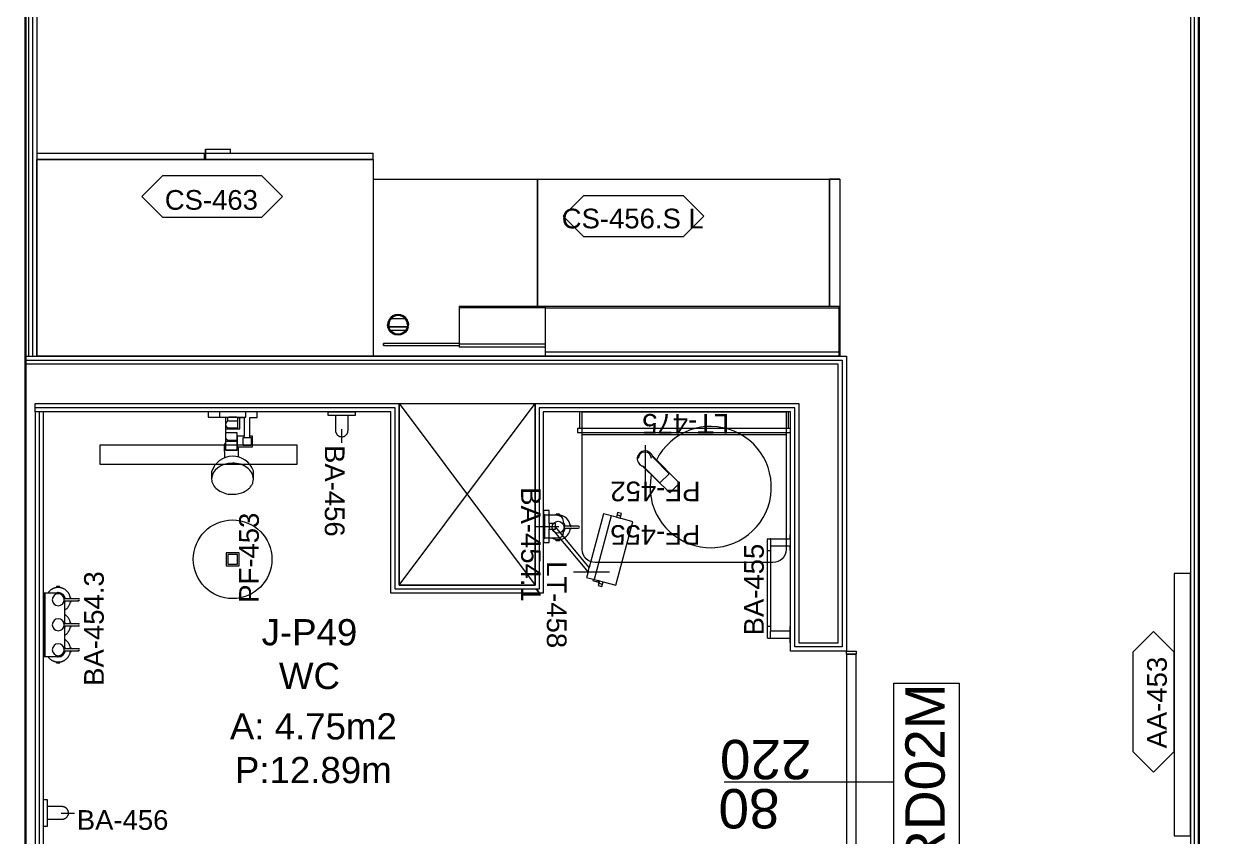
# Model space of a CAD drawing. Header units: centimetres. Extents: x 118932 to 154602, y -32682 to -23521.
# Drawn here: x 127164.8 to 127534.4, y -25942.6 to -25694.6 of the extents above; entities that cross this region are included whole.
import ezdxf

# ---------------------------------------------------------------- set-up
doc = ezdxf.new("R2010")
doc.units = ezdxf.units.CM
doc.header["$LTSCALE"] = 50
doc.header["$MEASUREMENT"] = 0
for name, color, linetype, lineweight, true_color in [('GEN_00_BL_Yazı', 7, 'Continuous', 0, 0x4f5250), ('GEN_00_BL_Ölçü Dış', 7, 'Continuous', 5, 0x766a5e), ('GEN_02_TF_Islak Hacim', 7, 'Continuous', 5, 0x007cb0), ('GEN_02_TF_Mobilya', 7, 'Continuous', 5, 0x745e3d), ('GEN_05_ML_Ahşap', 7, 'Continuous', 9, 0x745e3d), ('GEN_05_ML_Alçıpan-RefEdit0', 7, 'Continuous', 18, 0x008b29), ('GEN_05_ML_Alçıpan_giydirme', 7, 'Continuous', 18, 0x7ebab5), ('GEN_06_GR_Cam', 7, 'Continuous', 9, 0x6093ac), ('GEN_06_GR_İnce', 7, 'Continuous', 13, 0xb0b0a9), ('KALACAK DUVARLAR', 7, 'Continuous', 30, 0x005387)]:
    doc.layers.add(name, color=color, linetype=linetype, lineweight=lineweight, true_color=true_color)
doc.styles.add('ARIAL', font='arial.ttf')
doc.styles.add('arial_1_18', font='arial.ttf', dxfattribs={"height": 0.2})
doc.styles.add('Arial_6', font='arial.ttf', dxfattribs={"height": 59.5325})

# ---------------------------------------------------------------- blocks, each defined once
blk = doc.blocks.new('level -1 d blok duvarlar')
at = {"layer": 'GEN_05_ML_Alçıpan-RefEdit0', "elevation": 0}
blk.add_lwpolyline([(-1987.56, -638.83), (-2004.56, -638.83), (-2004.56, -565.83), (-2080.01, -565.83), (-2080.01, -621.22), (-2126.51, -621.22), (-2126.51, -565.83), (-2235.01, -565.83), (-2235.01, -563.33), (-2124.01, -563.33), (-2124.01, -618.72), (-2082.51, -618.72), (-2082.51, -563.33), (-2002.06, -563.33), (-2002.06, -636.33), (-1990.06, -636.33), (-1990.06, -551.33), (-2238.01, -551.33), (-2238.01, -548.83), (-1987.56, -548.83)], close=True, dxfattribs=at)
blk.add_lwpolyline([(-2238.01, -550.08), (-1988.81, -550.08), (-1988.81, -637.58), (-2003.31, -637.58), (-2003.31, -564.58), (-2081.26, -564.58), (-2081.26, -619.97), (-2125.26, -619.97), (-2125.26, -564.58), (-2235.01, -564.58)], dxfattribs=at)
at = {"layer": 'GEN_05_ML_Alçıpan_giydirme', "elevation": 0}
for points in [[(-2165.51, -14.91), (-2165.51, -14.91), (-2237.06, -14.91), (-2237.06, -548.83)], [(-2164.26, -14.91), (-2164.26, -16.16), (-2235.81, -16.16), (-2235.81, -548.83)], [(-2163.01, -14.91), (-2163.01, -17.41), (-2234.56, -17.41), (-2234.56, -548.83)], [(-1955.01, -14.91), (-1955.01, -17.41), (-1882.51, -17.41), (-1882.56, -820.22), (-1890.06, -820.22), (-1890.06, -847.33), (-1872.51, -847.33)], [(-1872.51, -846.08), (-1888.81, -846.08), (-1888.81, -821.47), (-1881.31, -821.47), (-1881.26, -16.16), (-1953.76, -16.16), (-1953.76, -14.91)], [(-1872.51, -844.83), (-1887.56, -844.83), (-1887.56, -822.72), (-1880.06, -822.72), (-1880.01, -14.91), (-1952.51, -14.91), (-1952.51, -14.91)], [(-2233.76, -703.22), (-2233.76, -565.83)]]:
    blk.add_lwpolyline(points, dxfattribs=at)
blk.add_lwpolyline([(-2232.51, -703.22), (-2232.51, -565.83), (-2235.01, -565.83), (-2235.01, -703.22)], close=True, dxfattribs=at)
blk = doc.blocks.new('KALACAK DUVARLAR LEVEL -1 D BLOK')
at = {"layer": 'KALACAK DUVARLAR', "elevation": 0}
for points in [[(-1609.94, 1352.39), (-1594.94, 1352.39), (-1594.94, 657.17), (-1609.94, 657.17)], [(-1221.94, 549.96), (-1218.49, 549.96), (-1218.49, 534.96), (-1242.44, 534.96), (-1242.44, 549.96), (-1236.94, 549.96), (-1236.94, 1352.39), (-1221.94, 1352.39)]]:
    blk.add_lwpolyline(points, close=True, dxfattribs=at)
blk = doc.blocks.new('Soap Dispenser - Trio - BA-454 SOAP DISPENSER -single-14380691-TYPE J')
at = {"layer": 'GEN_00_BL_Yazı'}
blk.add_line((1.1, -47.1), (1.1, 22.9), dxfattribs=at)
at = {"layer": 'GEN_02_TF_Islak Hacim', "flags": 128}
for points in [[(37.9, -5), (37.9, 0), (-33.1, 0), (-33.1, -5)], [(-38.5, -39.5), (-38.5, -49.5), (-40.9, -49.5), (-40.9, -39.5)], [(40.5, -49.5), (40.5, -39.5), (37.9, -39.5), (37.9, -49.5)], [(40.3, -39.5), (40.3, -49.5), (38.6, -49.5), (38.6, -39.5)], [(-4.4, -84.9), (-4.4, -83), (-3, -83), (-3, -84.9)], [(5.6, -84.9), (5.6, -83), (3, -83), (3, -84.9)]]:
    blk.add_lwpolyline(points, close=True, dxfattribs=at)
for points in [[(-9.8, -60.2), (-17.9, -60.2, -0.414214), (-33.1, -45), (-33.1, -5)], [(37.9, -5), (37.9, -40.2, -0.39688), (19.1, -60.2), (9.9, -60.2)], [(-3, -62.6), (-3, -102.6), (-3, -102.8), (-3, -103), (-3, -103.2), (-3, -103.4), (-3, -103.6), (-3, -103.8), (-3, -104), (-3, -104.2), (-3, -104.4), (-3, -104.5), (-3, -104.7), (-3, -104.9), (-3, -105.1), (-3, -105.2), (-3, -105.4), (-3, -105.6), (-3, -105.7), (-3, -105.9), (-3, -106), (-3, -106.2), (-3, -106.3), (-3, -106.4), (-3, -106.6), (-3, -106.7), (-3, -106.8), (-3, -106.9), (-3, -107), (-3, -107.1), (-3, -107.2), (-3, -107.6, 1), (3, -107.6), (3, -107.6), (3, -107.6), (3, -107.6), (3, -107.5), (3, -107.5), (3, -107.4), (3, -107.4), (3, -107.3), (3, -107.3), (3, -107.2), (3, -107.1), (3, -107), (3, -106.9), (3, -106.8), (3, -106.7), (3, -106.6), (3, -106.5), (3, -106.4), (3, -106.2), (3, -106.1), (3, -105.9), (3, -105.8), (3, -105.6), (3, -105.5), (3, -105.3), (3, -105.1), (3, -104.9), (3, -104.8), (3, -104.6), (3, -104.4), (3, -104.2), (3, -104), (3, -103.8), (3, -103.6), (3, -103.4), (3, -103.2), (3, -103), (3, -102.8), (3, -102.6), (3, -102.6), (3, -62.6)]]:
    blk.add_lwpolyline(points, format="xyb", dxfattribs=at)
for points in [[(-37.2, -49.5), (-40.9, -49.5), (-40.9, -39.5), (-37.1, -39.5)], [(-3, -82.3), (-3, -85), (-4.4, -85), (-4.4, -82.2)], [(3, -82.3), (3, -85), (5.6, -85), (5.6, -82)]]:
    blk.add_lwpolyline(points, dxfattribs=at)
at = {"layer": 'GEN_02_TF_Islak Hacim'}
blk.add_circle((0, -45), 18.2, dxfattribs=at)
for radius, start, end in [(37.5, 152.0898, 265.4435), (22, 224.0164, 262.212), (37.5, 274.5565, 1.1736), (22, 277.788, 316.0936)]:
    blk.add_arc((0, -45), radius, start, end, dxfattribs=at)
at = {"layer": 'GEN_00_BL_Yazı', "insert": (122.2, 7.7), "char_height": 60, "width": 331.384, "attachment_point": 1, "rotation": 180, "style": 'Arial_6'}
blk.add_mtext('BA-454.1', dxfattribs=at)
blk = doc.blocks.new('Electric_Mirror-radiance - LT-475 ELETRIC MIRROR SINGLE-16191852-TYPE J')
at = {"layer": 'GEN_02_TF_Mobilya', "lineweight": 13}
for p, q in [((325, 63.5), (-325, 63.5)), ((-325, 63.5), (-325, 50.8)), ((-325, 50.8), (325, 50.8)), ((-318.7, 50.8), (-318.7, 0)), ((-312.3, 69.8), (312.3, 69.8)), ((-312.3, 69.8), (-312.3, 63.5)), ((312.3, 63.5), (312.3, 69.8)), ((318.7, 50.8), (318.7, 0)), ((325, 50.8), (325, 63.5)), ((-318.7, 0), (318.7, 0))]:
    blk.add_line(p, q, dxfattribs=at)
at = {"layer": 'GEN_00_BL_Yazı', "insert": (127.8, 5.9, 0), "char_height": 60, "width": 265.421, "attachment_point": 9, "style": 'Arial_6'}
blk.add_mtext('LT-475', dxfattribs=at)
blk = doc.blocks.new('Raindance shower combo - PF-453 SHOWER SYSTEM-14821002-TYPE J')
at = {"layer": 'GEN_02_TF_Islak Hacim'}
for p, q in [((50.6, -3), (50.6, -19.3)), ((85, -3), (50.6, -3)), ((50.6, -19.3), (85, -19.3)), ((85, -3), (85, -19.6)), ((165, -3), (85, -3)), ((85, -19.6), (165, -19.6)), ((103.2, -19.6), (103.2, -39.9)), ((109.1, -19.6), (109.1, -32.1)), ((136.8, -19.6), (113.1, -19.6)), ((138.6, -20.1), (160.7, -20.1)), ((140.8, -55.5), (140.8, -20.1)), ((146.7, -55.5), (146.7, -20.1)), ((160.7, -20.1), (160.7, -77.5)), ((165, -19.6), (165, -3)), ((200.1, -3), (165, -3)), ((178, -20.1), (200.1, -20.1)), ((178, -77.4), (178, -20.1)), ((200.1, -20.1), (200.1, -3)), ((102.9, -41.5), (102.9, -80.9)), ((102.9, -55.5), (146.7, -55.5)), ((139, -66.9), (102.9, -66.9)), ((136.8, -55.5), (140.8, -55.5)), ((139, -119.9), (139, -66.9)), ((99.5, -106.3), (100.1, -143.6)), ((102.9, -80.9), (102.9, -119.9)), ((139, -93.7), (102.9, -93.7)), ((102.9, -119.9), (102.9, -97.5)), ((139.3, -77.5), (139.3, -109.5)), ((160.7, -77.5), (139.3, -77.5)), ((139.3, -109.5), (185.2, -109.5)), ((142.3, -109.5), (141.8, -141)), ((156.8, -106), (156.8, -81)), ((156.8, -81), (181.8, -81)), ((181.8, -106), (156.8, -106)), ((160.7, -81), (160.7, -77.4)), ((185.2, -77.4), (178, -77.4)), ((178, -81), (178, -77.4)), ((181.8, -81), (181.8, -106)), ((185.2, -109.5), (185.2, -77.4)), ((102.9, -119.9), (139, -119.9)), ((139, -119.9), (102.9, -119.9)), ((61, -184.6), (61, -208.3)), ((188.3, -208.3), (188.3, -182.8))]:
    blk.add_line(p, q, dxfattribs=at)
for points in [[(113.1, -30.8), (140.8, -30.8)], [(113.1, -52.1), (140.8, -52.1)], [(113.1, -89.8), (139, -89.8)]]:
    blk.add_lwpolyline(points, dxfattribs=at)
for points in [[(144.9, -433), (105.1, -433), (105.1, -473), (144.9, -473)], [(139.7, -438.3), (110.3, -438.4), (110.3, -467.8), (139.7, -467.8)]]:
    blk.add_lwpolyline(points, close=True, dxfattribs=at)
blk.add_circle((125, -453), 120, dxfattribs=at)
for centre, radius, start, end in [((114.5, -42.3), 11.6, 96.5318, 176.0334), ((114.4, -40.6), 11.5, 184.4156, 263.9068), ((112.1, -106), 12.6, 137, 181), ((114.5, -78), 12, 194.0613, 263.6059), ((114.5, -78), 12, 194.0613, 263.6059), ((125, -206.5), 67.6, 20.5435, 161.0787)]:
    blk.add_arc(centre, radius, start, end, dxfattribs=at)
for major_axis, start_param, end_param in [((63.7, 0), 1.576448, 3.141593), ((-63.7, 0), 3.141593, 4.718041)]:
    blk.add_ellipse((124.7, -208.3), major_axis=major_axis, ratio=0.765186, start_param=start_param, end_param=end_param, dxfattribs=at)
blk.add_open_spline([(61, -208.3), (61, -211.2), (61.7, -216.8), (66, -227.8), (76.3, -240.1), (95.1, -250.7), (112.3, -254.4), (122.2, -254.8), (124.3, -254.8), (134.9, -254.1), (148.1, -251.6), (155.1, -249.5), (165.5, -244.8), (176.6, -235.8), (183.3, -227.4), (187.4, -218), (188.3, -211.6), (188.3, -208.3)], degree=3, knots=[0, 0, 0, 0, 0.058333, 0.116667, 0.233333, 0.35, 0.466667, 0.498213, 0.618018, 0.668587, 0.668587, 0.668587, 0.782182, 0.848848, 0.915515, 0.982182, 1.048848, 1.048848, 1.048848, 1.048848], dxfattribs=at)
at = {"layer": 'GEN_00_BL_Yazı', "insert": (144.9, -585.7), "char_height": 60, "width": 132.711, "attachment_point": 1, "rotation": 90, "style": 'Arial_6'}
blk.add_mtext('PF-453', dxfattribs=at)
blk = doc.blocks.new('Soap Dispenser - Trio - BA-454 SOAP DISPENSER triple-14820993-TYPE GxL')
at = {"layer": 'GEN_02_TF_Islak Hacim'}
for p, q in [((-79, 85), (-80.8, 85)), ((-80.8, 85), (-80.8, 82.9)), ((-80.8, 82.9), (-79, 82.9)), ((-80.8, 82.9), (-80.8, 81.6)), ((-79.4, 102.6), (-79.4, 62.6)), ((-70.8, 85), (-74.1, 85)), ((-73.9, 82.9), (-70.8, 82.9)), ((-73.5, 62.6), (-73.5, 102.6)), ((-70.8, 82.9), (-70.8, 85)), ((-70.8, 81.6), (-70.8, 82.9)), ((-2.6, 85), (-4.4, 85)), ((-4.4, 85), (-4.4, 83.1)), ((-4.4, 83.1), (-2.6, 83.1)), ((-4.4, 83.1), (-4.4, 81.6)), ((-3, 102.6), (-3, 62.6)), ((2.3, 83.1), (5.6, 83.1)), ((5.6, 85), (2.4, 85)), ((3, 62.6), (3, 102.6)), ((5.6, 83.1), (5.6, 85)), ((5.6, 81.6), (5.6, 83.1)), ((73.5, 85), (71.7, 85)), ((71.7, 85), (71.7, 83.1)), ((71.7, 83.1), (73.5, 83.1)), ((71.7, 83.1), (71.7, 81.6)), ((73.1, 102.6), (73.1, 62.6)), ((81.7, 85), (78.4, 85)), ((78.4, 83.1), (81.7, 83.1)), ((79, 62.6), (79, 102.6)), ((81.7, 83.1), (81.7, 85)), ((81.7, 81.6), (81.7, 83.1)), ((-114.6, 49.5), (-117, 49.5)), ((-117, 49.5), (-117, 39.5)), ((-117, 39.5), (-114.6, 39.5)), ((-114.6, 39.5), (-114.6, 49.5)), ((-112.7, 49.5), (-114.6, 49.5)), ((-114.6, 39.5), (-112.5, 39.5)), ((-97, 45), (-97, 0)), ((-79.4, 62.6), (-79.3, 62.6)), ((-77.9, 62.6), (-79.4, 62.6)), ((-73.5, 62.6), (-75, 62.6)), ((-2.9, 65), (-73.6, 65)), ((-73.6, 62.6), (-73.5, 62.6)), ((-3, 62.6), (-2.9, 62.6)), ((-1.5, 62.6), (-3, 62.6)), ((3, 62.6), (1.5, 62.6)), ((73.2, 65), (2.9, 65)), ((2.9, 62.6), (3, 62.6)), ((73.1, 62.6), (73.2, 62.6)), ((74.5, 62.6), (73.1, 62.6)), ((79, 62.6), (77.5, 62.6)), ((78.9, 62.6), (79, 62.6)), ((97, 0), (97, 45)), ((114.2, 49.5), (112.3, 49.5)), ((112.3, 39.5), (114.2, 39.5)), ((115.9, 49.5), (114.2, 49.5)), ((114.2, 49.5), (114.2, 39.5)), ((114.2, 39.5), (115.9, 39.5)), ((115.9, 39.5), (115.9, 49.5)), ((97, 5), (-97, 5)), ((-97, 5), (-97, 0)), ((-97, 0), (97, 0)), ((-97, 0), (97, 0)), ((97, 0), (97, 5))]:
    blk.add_line(p, q, dxfattribs=at)
at = {"layer": 'GEN_02_TF_Islak Hacim', "flags": 128}
for points in [[(-79, 82.4), (-80.5, 82.2), (-82, 82), (-83.5, 81.8), (-85, 81.5), (-86.4, 81.1), (-87.9, 80.7), (-89.3, 80.2), (-90.7, 79.7), (-92.1, 79.1), (-93.4, 78.4), (-94.7, 77.7), (-96, 76.9), (-97.3, 76.1), (-98.5, 75.3), (-99.7, 74.4), (-100.9, 73.4), (-102, 72.4), (-103.1, 71.4), (-104.1, 70.3), (-105.1, 69.2), (-106, 68), (-106.9, 66.8), (-107.8, 65.6), (-108.6, 64.3), (-109.3, 63), (-110, 61.7), (-110.7, 60.3), (-111.3, 58.9), (-111.8, 57.5), (-112.3, 56.1), (-112.7, 54.7), (-113, 53.2), (-113.3, 51.7), (-113.6, 50.2), (-113.8, 48.8), (-113.9, 47.3), (-113.9, 45.8), (-113.9, 45)], [(-79.4, 107.6), (-79.4, 107.6), (-79.4, 107.6), (-79.4, 107.6), (-79.4, 107.5), (-79.4, 107.5), (-79.4, 107.4), (-79.4, 107.4), (-79.4, 107.3), (-79.4, 107.3), (-79.4, 107.2), (-79.4, 107.1), (-79.4, 107), (-79.4, 106.9), (-79.4, 106.8), (-79.4, 106.7), (-79.4, 106.6), (-79.4, 106.5), (-79.4, 106.4), (-79.4, 106.2), (-79.4, 106.1), (-79.4, 105.9), (-79.4, 105.8), (-79.4, 105.6), (-79.4, 105.5), (-79.4, 105.3), (-79.4, 105.1), (-79.4, 104.9), (-79.4, 104.8), (-79.4, 104.6), (-79.4, 104.4), (-79.4, 104.2), (-79.4, 104), (-79.4, 103.8), (-79.4, 103.6), (-79.4, 103.4), (-79.4, 103.2), (-79.4, 103), (-79.4, 102.8), (-79.4, 102.6), (-79.4, 102.6)], [(-73.5, 102.6), (-73.5, 102.8), (-73.5, 103), (-73.5, 103.2), (-73.5, 103.4), (-73.5, 103.6), (-73.5, 103.8), (-73.5, 104), (-73.5, 104.2), (-73.5, 104.4), (-73.5, 104.5), (-73.5, 104.7), (-73.5, 104.9), (-73.5, 105.1), (-73.5, 105.2), (-73.5, 105.4), (-73.5, 105.6), (-73.5, 105.7), (-73.5, 105.9), (-73.5, 106), (-73.5, 106.2), (-73.5, 106.3), (-73.5, 106.4), (-73.5, 106.6), (-73.5, 106.7), (-73.5, 106.8), (-73.5, 106.9), (-73.5, 107), (-73.5, 107.1), (-73.5, 107.2), (-73.5, 107.3), (-73.5, 107.3), (-73.5, 107.4), (-73.5, 107.4), (-73.5, 107.5), (-73.5, 107.5), (-73.5, 107.5), (-73.5, 107.6), (-73.5, 107.6), (-73.5, 107.6)], [(-45.5, 66.1), (-46.4, 67.4), (-47.3, 68.5), (-48.3, 69.7), (-49.3, 70.8), (-50.3, 71.9), (-51.4, 72.9), (-52.6, 73.9), (-53.7, 74.8), (-54.9, 75.7), (-56.2, 76.5), (-57.5, 77.3), (-58.8, 78), (-60.1, 78.7), (-61.5, 79.3), (-62.9, 79.9), (-64.3, 80.4), (-65.7, 80.9), (-67.1, 81.3), (-68.6, 81.6), (-70.1, 81.9), (-71.6, 82.1), (-73, 82.3)], [(-2.6, 82.4), (-4.1, 82.2), (-5.6, 82), (-7.1, 81.8), (-8.5, 81.5), (-10, 81.1), (-11.4, 80.7), (-12.8, 80.2), (-14.2, 79.7), (-15.6, 79.1), (-17, 78.4), (-18.3, 77.7), (-19.6, 76.9), (-20.8, 76.1), (-22.1, 75.3), (-23.3, 74.4), (-24.4, 73.4), (-25.5, 72.4), (-26.6, 71.4), (-27.7, 70.3), (-28.6, 69.2), (-29.6, 68), (-30.5, 66.8), (-31.3, 65.6)], [(-3, 107.6), (-3, 107.6), (-3, 107.6), (-3, 107.6), (-3, 107.5), (-3, 107.5), (-3, 107.4), (-3, 107.4), (-3, 107.3), (-3, 107.3), (-3, 107.2), (-3, 107.1), (-3, 107), (-3, 106.9), (-3, 106.8), (-3, 106.7), (-3, 106.6), (-3, 106.5), (-3, 106.4), (-3, 106.2), (-3, 106.1), (-3, 105.9), (-3, 105.8), (-3, 105.6), (-3, 105.5), (-3, 105.3), (-3, 105.1), (-3, 104.9), (-3, 104.8), (-3, 104.6), (-3, 104.4), (-3, 104.2), (-3, 104), (-3, 103.8), (-3, 103.6), (-3, 103.4), (-3, 103.2), (-3, 103), (-3, 102.8), (-3, 102.6), (-3, 102.6)], [(3, 102.6), (3, 102.8), (3, 103), (3, 103.2), (3, 103.4), (3, 103.6), (3, 103.8), (3, 104), (3, 104.2), (3, 104.4), (3, 104.5), (3, 104.7), (3, 104.9), (3, 105.1), (3, 105.2), (3, 105.4), (3, 105.6), (3, 105.7), (3, 105.9), (3, 106), (3, 106.2), (3, 106.3), (3, 106.4), (3, 106.6), (3, 106.7), (3, 106.8), (3, 106.9), (3, 107), (3, 107.1), (3, 107.2), (3, 107.3), (3, 107.3), (3, 107.4), (3, 107.4), (3, 107.5), (3, 107.5), (3, 107.5), (3, 107.6), (3, 107.6), (3, 107.6)], [(31, 66.1), (30.1, 67.4), (29.2, 68.5), (28.2, 69.7), (27.2, 70.8), (26.1, 71.9), (25, 72.9), (23.9, 73.9), (22.7, 74.8), (21.5, 75.7), (20.3, 76.5), (19, 77.3), (17.7, 78), (16.3, 78.7), (15, 79.3), (13.6, 79.9), (12.2, 80.4), (10.8, 80.9), (9.3, 81.3), (7.8, 81.6), (6.4, 81.9), (4.9, 82.1), (3.4, 82.3)], [(73.4, 82.4), (71.9, 82.2), (70.5, 82), (69, 81.8), (67.5, 81.5), (66.1, 81.1), (64.6, 80.7), (63.2, 80.2), (61.8, 79.7), (60.4, 79.1), (59.1, 78.4), (57.8, 77.7), (56.5, 76.9), (55.2, 76.1), (54, 75.3), (52.8, 74.4), (51.6, 73.4), (50.5, 72.4), (49.4, 71.4), (48.4, 70.3), (47.4, 69.2), (46.4, 68), (45.6, 66.8), (44.7, 65.6)], [(73.1, 107.6), (73.1, 107.6), (73.1, 107.6), (73.1, 107.6), (73.1, 107.5), (73.1, 107.5), (73.1, 107.4), (73.1, 107.4), (73.1, 107.3), (73.1, 107.3), (73.1, 107.2), (73.1, 107.1), (73.1, 107), (73.1, 106.9), (73.1, 106.8), (73.1, 106.7), (73.1, 106.6), (73.1, 106.5), (73.1, 106.4), (73.1, 106.2), (73.1, 106.1), (73.1, 105.9), (73.1, 105.8), (73.1, 105.6), (73.1, 105.5), (73.1, 105.3), (73.1, 105.1), (73.1, 104.9), (73.1, 104.8), (73.1, 104.6), (73.1, 104.4), (73.1, 104.2), (73.1, 104), (73.1, 103.8), (73.1, 103.6), (73.1, 103.4), (73.1, 103.2), (73.1, 103), (73.1, 102.8), (73.1, 102.6), (73.1, 102.6)], [(79, 102.6), (79, 102.8), (79, 103), (79, 103.2), (79, 103.4), (79, 103.6), (79, 103.8), (79, 104), (79, 104.2), (79, 104.4), (79, 104.5), (79, 104.7), (79, 104.9), (79, 105.1), (79, 105.2), (79, 105.4), (79, 105.6), (79, 105.7), (79, 105.9), (79, 106), (79, 106.2), (79, 106.3), (79, 106.4), (79, 106.6), (79, 106.7), (79, 106.8), (79, 106.9), (79, 107), (79, 107.1), (79, 107.2), (79, 107.3), (79, 107.3), (79, 107.4), (79, 107.4), (79, 107.5), (79, 107.5), (79, 107.5), (79, 107.6), (79, 107.6), (79, 107.6)], [(113.5, 45), (113.5, 46.5), (113.4, 48), (113.3, 49.4), (113.1, 50.9), (112.8, 52.4), (112.5, 53.9), (112.1, 55.3), (111.6, 56.8), (111.1, 58.2), (110.6, 59.6), (110, 60.9), (109.3, 62.3), (108.6, 63.6), (107.8, 64.9), (107, 66.1), (106.1, 67.4), (105.2, 68.5), (104.2, 69.7), (103.2, 70.8), (102.2, 71.9), (101.1, 72.9), (99.9, 73.9), (98.8, 74.8), (97.5, 75.7), (96.3, 76.5), (95, 77.3), (93.7, 78), (92.4, 78.7), (91, 79.3), (89.6, 79.9), (88.2, 80.4), (86.8, 80.9), (85.3, 81.3), (83.9, 81.6), (82.4, 81.9), (80.9, 82.1), (79.4, 82.3)], [(-113.9, 45), (-113.9, 43.5), (-113.8, 42), (-113.7, 40.5), (-113.5, 39), (-113.2, 37.5), (-112.9, 36), (-112.5, 34.6), (-112, 33.2), (-111.5, 31.7), (-111, 30.4), (-110.4, 29), (-109.7, 27.6), (-109, 26.3), (-108.2, 25), (-107.4, 23.8), (-106.5, 22.6), (-105.6, 21.4), (-104.6, 20.2), (-103.6, 19.1), (-102.6, 18.1), (-101.5, 17), (-100.3, 16.1), (-99.2, 15.1), (-98, 14.2)], [(98.1, 14.6), (99.3, 15.5), (100.5, 16.5), (101.6, 17.5), (102.7, 18.5), (103.7, 19.6), (104.7, 20.8), (105.6, 21.9), (106.5, 23.1), (107.4, 24.4), (108.2, 25.6), (108.9, 26.9), (109.6, 28.3), (110.3, 29.6), (110.8, 31), (111.4, 32.4), (111.8, 33.8), (112.3, 35.3), (112.6, 36.7), (112.9, 38.2), (113.2, 39.7), (113.3, 41.2), (113.5, 42.6), (113.5, 44.1), (113.5, 45)]]:
    blk.add_lwpolyline(points, dxfattribs=at)
at = {"layer": 'GEN_02_TF_Islak Hacim'}
for centre, radius, start, end in [((-76.4, 107.6), 2.98, 120, 180), ((-76.4, 107.6), 2.98, 180, 240), ((-76.4, 107.6), 2.98, 0, 60), ((-76.4, 107.6), 2.98, 300, 0), ((0, 107.6), 2.98, 120, 180), ((0, 107.6), 2.98, 180, 240), ((0, 107.6), 2.98, 0, 60), ((0, 107.6), 2.98, 300, 0), ((76, 107.6), 2.98, 120, 180), ((76, 107.6), 2.98, 180, 240), ((76, 107.6), 2.98, 0, 60), ((76, 107.6), 2.98, 300, 0), ((-76.4, 45), 22, 97.5598, 180), ((-76.4, 45), 22, 180, 192.2823), ((-77, 45), 20, 96.8039, 180), ((-76.4, 45), 18.2, 0, 180), ((-76.4, 45), 18.2, 180, 0), ((-76.4, 45), 22, 68.099, 82.3757), ((0, 45), 18.2, 0, 180), ((0, 45), 18.2, 180, 0), ((0, 45), 22, 97.5598, 108.6093), ((0, 45), 22, 68.099, 82.3757), ((76, 45), 18.2, 0, 180), ((76, 45), 18.2, 180, 0), ((76, 45), 22, 97.5598, 111.901), ((76, 45), 22, 0, 80.5842), ((77, 45), 20, 0, 82.4941), ((76, 45), 22, 351.246, 0)]:
    blk.add_arc(centre, radius, start, end, dxfattribs=at)
at = {"layer": 'GEN_00_BL_Yazı', "insert": (186.1, 123.9), "char_height": 60, "width": 331.384, "attachment_point": 1, "rotation": 180, "style": 'Arial_6'}
blk.add_mtext('BA-454.3', dxfattribs=at)
blk = doc.blocks.new('Grab-Bar_Bobrick_B-6806 - BA-456 24_-V371-TYPE GxL')
at = {"layer": 'GEN_00_BL_Yazı'}
blk.add_line((-53504.4, -6427.9), (-53463.6, -6427.9), dxfattribs=at)
at = {"layer": 'GEN_02_TF_Islak Hacim', "lineweight": 13, "flags": 128}
blk.add_lwpolyline([(-53558, -6468.7), (-53558, -6386.1), (-53546.8, -6386.1), (-53546.8, -6468.7)], close=True, dxfattribs=at)
blk.add_lwpolyline([(-53546.8, -6446.5), (-53532.6, -6446.5), (-53531.3, -6446.5), (-53530, -6446.5), (-53528.8, -6446.5), (-53527.5, -6446.5), (-53526.2, -6446.5), (-53525, -6446.5), (-53523.8, -6446.5), (-53522.6, -6446.5), (-53521.4, -6446.5), (-53520.2, -6446.5), (-53519, -6446.5), (-53517.9, -6446.5), (-53516.8, -6446.5), (-53515.7, -6446.5), (-53514.6, -6446.5), (-53513.6, -6446.5), (-53512.6, -6446.5), (-53511.6, -6446.5), (-53510.7, -6446.5), (-53509.8, -6446.5), (-53508.9, -6446.5), (-53508.1, -6446.5), (-53507.3, -6446.5), (-53506.5, -6446.5), (-53505.8, -6446.5), (-53505.2, -6446.5), (-53504.6, -6446.5), (-53504, -6446.5), (-53503.4, -6446.5), (-53503, -6446.5), (-53502.5, -6446.5), (-53502.1, -6446.5), (-53501.8, -6446.5), (-53501.5, -6446.5), (-53501.3, -6446.5), (-53501.1, -6446.5), (-53500.9, -6446.5), (-53500.8, -6446.5), (-53500.8, -6446.5), (-53500.6, -6446.5), (-53499.8, -6446.5), (-53499.1, -6446.4), (-53498.3, -6446.3), (-53497.6, -6446.2), (-53496.8, -6446.1), (-53496.1, -6445.9), (-53495.3, -6445.7), (-53494.6, -6445.5), (-53493.9, -6445.2), (-53493.2, -6444.9), (-53492.5, -6444.6), (-53491.8, -6444.2), (-53491.2, -6443.9), (-53490.5, -6443.5), (-53489.9, -6443), (-53489.3, -6442.6), (-53488.7, -6442.1), (-53488.1, -6441.6), (-53487.5, -6441.1), (-53487, -6440.6), (-53486.5, -6440), (-53486, -6439.4), (-53485.5, -6438.8), (-53485.1, -6438.2), (-53484.7, -6437.6), (-53484.3, -6436.9), (-53483.9, -6436.2), (-53483.6, -6435.6), (-53483.3, -6434.9), (-53483, -6434.2, 0.168627), (-53482.6, -6422), (-53482.8, -6421.3), (-53483, -6420.5), (-53483.3, -6419.8), (-53483.7, -6419.1), (-53484, -6418.5), (-53484.4, -6417.8), (-53484.8, -6417.2), (-53485.2, -6416.5), (-53485.6, -6415.9), (-53486.1, -6415.3), (-53486.6, -6414.7), (-53487.1, -6414.2), (-53487.7, -6413.6), (-53488.2, -6413.1), (-53488.8, -6412.6), (-53489.4, -6412.2), (-53490, -6411.7), (-53490.7, -6411.3), (-53491.3, -6410.9), (-53492, -6410.5), (-53492.7, -6410.2), (-53493.4, -6409.9), (-53494.1, -6409.6), (-53494.8, -6409.4), (-53495.5, -6409.1), (-53496.3, -6408.9), (-53497, -6408.8), (-53497.8, -6408.6), (-53498.5, -6408.5), (-53499.3, -6408.5), (-53500, -6408.4), (-53500.8, -6408.4), (-53500.8, -6408.4), (-53500.9, -6408.4), (-53501, -6408.4), (-53501.2, -6408.4), (-53501.4, -6408.4), (-53501.7, -6408.4), (-53502, -6408.4), (-53502.4, -6408.4), (-53502.8, -6408.4), (-53503.3, -6408.4), (-53503.8, -6408.4), (-53504.4, -6408.4), (-53505, -6408.4), (-53505.7, -6408.4), (-53506.4, -6408.4), (-53507.1, -6408.4), (-53507.9, -6408.4), (-53508.7, -6408.4), (-53509.5, -6408.4), (-53510.4, -6408.4), (-53511.4, -6408.4), (-53512.3, -6408.4), (-53513.3, -6408.4), (-53514.3, -6408.4), (-53515.4, -6408.4), (-53516.5, -6408.4), (-53517.6, -6408.4), (-53518.7, -6408.4), (-53519.9, -6408.4), (-53521.1, -6408.4), (-53522.2, -6408.4), (-53523.5, -6408.4), (-53524.7, -6408.4), (-53525.9, -6408.4), (-53527.2, -6408.4), (-53528.4, -6408.4), (-53529.7, -6408.4), (-53530.9, -6408.4), (-53532.2, -6408.4), (-53532.6, -6408.4), (-53546.8, -6408.4)], format="xyb", dxfattribs=at)
at = {"layer": 'GEN_00_BL_Yazı', "insert": (-53456.4, -6479.9), "char_height": 60, "width": 265.421, "attachment_point": 7, "style": 'Arial_6'}
blk.add_mtext('BA-456', dxfattribs=at)
blk = doc.blocks.new('makeup mirror 16__hcr07922_rfa - LT-458 SHAVING MIRROR-14453733-TYPE J')
at = {"layer": 'GEN_00_BL_Yazı'}
blk.add_line((48117.6, 10856), (48007.7, 10856), dxfattribs=at)
at = {"layer": 'GEN_02_TF_Islak Hacim'}
for p, q in [((47933.7, 11045.1), (47915.6, 11045.1)), ((47915.6, 11045.1), (47915.6, 10946.6)), ((47933.6, 11005.1), (47933.7, 11045.1)), ((48099.6, 11034.3), (48055.8, 10870.9)), ((48122.1, 11028.3), (48070.2, 10834.5)), ((48138.4, 11023.9), (48099.6, 11034.3)), ((48142.1, 11038.5), (48138.4, 11023.9)), ((48138.4, 11023.9), (48150, 11020.8)), ((48140.3, 11031.2), (48151.9, 11028.1)), ((48153.7, 11035.3), (48142.1, 11038.5)), ((48150, 11020.8), (48153.7, 11035.3)), ((48188.9, 11010.4), (48150, 11020.8)), ((47952.7, 11005.1), (47933.6, 11005.1)), ((47933.6, 11005.1), (47933.6, 10988)), ((47933.6, 10946.6), (47933.6, 10988)), ((47933.6, 10988), (47942.9, 10988)), ((47942.9, 10988), (48052, 10856.8)), ((47942.9, 10988), (47952.6, 10988)), ((47952.6, 10988), (47952.7, 10995)), ((47952.7, 10995), (47952.7, 11005.1)), ((48055.8, 10870.9), (47952.7, 10995)), ((48137, 10816.6), (48188.9, 11010.4)), ((47915.6, 10946.6), (47933.6, 10946.6)), ((48052, 10856.8), (48055.8, 10870.9)), ((48052, 10856.8), (48047.7, 10840.4)), ((48047.7, 10840.4), (48067.8, 10835.2)), ((48067.8, 10835.2), (48066.6, 10830.7)), ((48066.6, 10830.7), (48083.1, 10826.3)), ((48067.8, 10835.2), (48098.1, 10827.1)), ((48086.5, 10830.2), (48082.5, 10815.9)), ((48083.1, 10826.3), (48084.3, 10830.7)), ((48084.3, 10830.7), (48086.5, 10830.2)), ((48082.5, 10815.9), (48094.1, 10812.8)), ((48084.6, 10823.1), (48096.2, 10820)), ((48094.1, 10812.8), (48098.1, 10827.1)), ((48098.1, 10827.1), (48137, 10816.6))]:
    blk.add_line(p, q, dxfattribs=at)
at = {"layer": 'GEN_00_BL_Yazı', "insert": (47986.3, 10890.1), "char_height": 60, "width": 251.286, "attachment_point": 1, "rotation": 270, "style": 'Arial_6'}
blk.add_mtext('LT-458', dxfattribs=at)
blk = doc.blocks.new('pf 455 right')
at = {"layer": 'GEN_02_TF_Islak Hacim', "color": 6}
for p, q in [((-42.67, -10.23), (-42.66, -20.59)), ((-42.67, -14.31), (-42.67, -24.66))]:
    blk.add_line(p, q, dxfattribs=at)
blk.add_lwpolyline([(0.35, 0), (0.35, -42, -0.414214), (-3.65, -46), (-57.85, -46, -0.414214), (-61.85, -42), (-61.85, 0)], format="xyb", close=True, dxfattribs=at)
for points in [[(-40.76, -19.24, 15.407853), (-39.2, -14.72)], [(-40.74, -14.27, 1), (-44.74, -14.27, 1)]]:
    blk.add_lwpolyline(points, format="xyb", dxfattribs=at)
for points in [[(-40.45, -13.46), (-32.17, -21.82), (-35.12, -24.77), (-43.53, -16.53)], [(-40.33, -13.87), (-35.32, -18.88), (-38.15, -21.7), (-43.22, -16.63)]]:
    blk.add_lwpolyline(points, dxfattribs=at)
blk.add_arc((-42.67, -14.31), 2.38, 10.5974, 256.7961, dxfattribs=at)
at = {"layer": 'GEN_00_BL_Yazı', "char_height": 6, "width": 26.0709, "attachment_point": 1, "rotation": 180.0073, "style": 'Arial_6'}
for s, insert in [('PF-452', (-25.77, -27.29)), ('PF-455', (-25.8, -40.58))]:
    blk.add_mtext(s, dxfattribs=dict(at, insert=insert))
blk = doc.blocks.new('BA 455 towel bar')
at = {"layer": 'GEN_02_TF_Islak Hacim', "lineweight": 13}
for p, q in [((-6828.6, -32310.9), (-6828.6, -32309.7)), ((-6777.8, -32309.7), (-6828.6, -32309.7)), ((-6813.8, -32311.7), (-6827.8, -32311.7)), ((-6814.6, -32370.2), (-6814.6, -32312.5)), ((-6813.8, -32311.7), (-6792.5, -32311.7)), ((-6778.6, -32311.7), (-6792.5, -32311.7)), ((-6791.7, -32312.5), (-6791.7, -32370.2)), ((-6777.8, -32309.7), (-6777.8, -32310.9)), ((-6547.5, -32310.9), (-6547.5, -32309.7)), ((-6496.7, -32309.7), (-6547.5, -32309.7)), ((-6532.7, -32311.7), (-6546.7, -32311.7)), ((-6533.5, -32370.2), (-6533.5, -32312.5)), ((-6511.4, -32311.7), (-6532.7, -32311.7)), ((-6497.5, -32311.7), (-6511.4, -32311.7)), ((-6510.6, -32312.5), (-6510.6, -32370.2)), ((-6496.7, -32309.7), (-6496.7, -32310.9)), ((-6814.6, -32379.1), (-6814.6, -32371.8)), ((-6813.8, -32371), (-6792.6, -32371)), ((-6792.6, -32371), (-6532.7, -32371)), ((-6777.8, -32371), (-6777.8, -32379.9)), ((-6547.5, -32379.9), (-6547.5, -32371)), ((-6511.5, -32371), (-6532.7, -32371)), ((-6510.6, -32371.8), (-6510.6, -32379.1)), ((-6511.5, -32379.9), (-6813.8, -32379.9))]:
    blk.add_line(p, q, dxfattribs=at)
for centre, radius, start, end in [((-6827.8, -32310.9), 0.797, 180, 270), ((-6813.8, -32312.5), 0.804, 90, 180), ((-6792.5, -32312.5), 0.804, 0, 90), ((-6778.6, -32310.9), 0.797, 270, 0), ((-6546.7, -32310.9), 0.797, 180, 270), ((-6532.7, -32312.5), 0.804, 90, 180), ((-6511.4, -32312.5), 0.804, 0, 90), ((-6497.5, -32310.9), 0.797, 270, 0), ((-6813.8, -32370.2), 0.814, 180, 270), ((-6813.8, -32371.8), 0.814, 90, 180), ((-6813.8, -32379.1), 0.82, 180, 270), ((-6792.6, -32370.2), 0.814, 270, 0), ((-6532.7, -32370.2), 0.814, 180, 270), ((-6511.5, -32370.2), 0.814, 270, 0), ((-6511.5, -32371.8), 0.814, 0, 90), ((-6511.5, -32379.1), 0.82, 270, 0)]:
    blk.add_arc(centre, radius, start, end, dxfattribs=at)
at = {"layer": 'GEN_00_BL_Yazı', "insert": (-6519.9, -32451.8), "char_height": 60, "width": 269.421, "attachment_point": 1, "rotation": 180, "style": 'Arial_6'}
blk.add_mtext('BA-455', dxfattribs=at)
blk = doc.blocks.new('LEVEL -1 ISLAK HACİM')
at = {"xscale": 0.1, "yscale": 0.1, "zscale": 0.1}
for name, p in [('Raindance shower combo - PF-453 SHOWER SYSTEM-14821002-TYPE J', (7138.29, 2648.16, 0)), ('makeup mirror 16__hcr07922_rfa - LT-458 SHAVING MIRROR-14453733-TYPE J', (2454.03, 1513.28, 0)), ('Grab-Bar_Bobrick_B-6806 - BA-456 24_-V371-TYPE GxL', (12448.88, 3168.22, 0))]:
    blk.add_blockref(name, p, dxfattribs=at)
for name, p, xscale, yscale, zscale, rotation in [('Grab-Bar_Bobrick_B-6806 - BA-456 24_-V371-TYPE GxL', (7826.83, -2707.93, 0), 0.1, 0.1, 0.1, 270), ('Electric_Mirror-radiance - LT-475 ELETRIC MIRROR SINGLE-16191852-TYPE J', (7288.54, 2647.86, 0), 0.1, 0.1, 0.1, 180), ('Soap Dispenser - Trio - BA-454 SOAP DISPENSER -single-14380691-TYPE J', (7245.59, 2612.62, 0), 0.1000000000000064, 0.1000000000000064, 0.1000000000000064, 90), ('BA 455 towel bar', (10552.01, 1927.65, 0), 0.1, 0.1, 0.1, 270), ('Soap Dispenser - Trio - BA-454 SOAP DISPENSER triple-14820993-TYPE GxL', (7093.09, 2582.86, 0), 0.1, 0.1, 0.1, 270)]:
    blk.add_blockref(name, p, dxfattribs=dict(xscale=xscale, yscale=yscale, zscale=zscale, rotation=rotation))
blk.add_blockref('pf 455 right', (7319.29, 2647.86, 0))
blk = doc.blocks.new('SAFT LEVEL -1 D BLOK')
at = {"layer": 'GEN_06_GR_İnce', "elevation": 0}
for points in [[(-2102.43, 52), (-2060.93, -3.39)], [(-2102.43, -3.39), (-2060.93, 52)]]:
    blk.add_lwpolyline(points, dxfattribs=at)
at = {"layer": 'GEN_06_GR_İnce'}
blk.add_lwpolyline([(-2102.43, 52), (-2060.93, 52), (-2060.93, -3.39), (-2102.43, -3.39)], close=True, dxfattribs=at)
blk = doc.blocks.new('FFE-Tag')
at = {"color": 0}
blk.add_wipeout([(-8.76, 0), (-6.19, 2.57), (6.19, 2.57), (8.76, 0), (6.19, -2.57), (-6.19, -2.57)], dxfattribs=at).dxf.layer = 'GEN_00_BL_Yazı'
at = {"layer": 'GEN_00_BL_Yazı', "color": 0}
for p, q in [((-8.76, 0), (-6.19, 2.57)), ((6.19, 2.57), (-6.19, 2.57)), ((8.76, 0), (6.19, 2.57)), ((-8.76, 0), (-6.19, -2.57)), ((8.76, 0), (6.19, -2.57)), ((-6.19, -2.57), (6.19, -2.57))]:
    blk.add_line(p, q, dxfattribs=at)
blk = doc.blocks.new('CS-463')
at = {"layer": 'GEN_00_BL_Yazı', "insert": (-0.22, -1.08), "char_height": 6, "attachment_point": 5, "style": 'Arial_6'}
blk.add_mtext('CS-463', dxfattribs=at)
blk = doc.blocks.new('*U755')
at = {"layer": 'GEN_02_TF_Mobilya'}
for p, q in [((-513, -285), (-513, -304.1)), ((-513, -285), (-513, -304.1)), ((-513, -285), (-27, -285)), ((-513, -285), (-27, -285)), ((-27, -285), (-1.6, -285)), ((-27, -285), (-1.6, -285)), ((-1.6, -304.1), (-1.6, -285)), ((-1.6, -304.1), (-1.6, -285)), ((1.6, -285), (1.6, -304.1)), ((1.6, -285), (27, -285)), ((27, -285), (1.6, -285)), ((1.6, -285), (1.6, -304.1)), ((27, -285), (513, -285)), ((27, -285), (513, -285)), ((513, -304.1), (513, -285)), ((513, -304.1), (513, -285)), ((-1.6, -304.1), (-513, -304.1)), ((-1.6, -304.1), (-513, -304.1)), ((-77.8, -304.1), (-77.8, -316.8)), ((-77.8, -304.1), (-77.8, -316.8)), ((-1.6, -316.8), (-77.8, -316.8)), ((-1.6, -316.8), (-77.8, -316.8)), ((-1.6, -304.1), (-1.6, -316.8)), ((-1.6, -316.8), (-1.6, -304.1)), ((513, -304.1), (1.6, -304.1)), ((513, -304.1), (1.6, -304.1))]:
    blk.add_line(p, q, dxfattribs=at)
at = {"layer": 'GEN_00_BL_Yazı', "xscale": 24.48801272789174, "yscale": 24.48801272789174, "zscale": 24.48801272789174}
blk.add_blockref('FFE-Tag', (-21.8, -171.9), dxfattribs=at)
at = {"layer": 'GEN_02_TF_Mobilya'}
blk.add_lwpolyline([(-513, 315), (513, 315), (513, -285), (-513, -285)], close=True, dxfattribs=at)
at = {"xscale": 10, "yscale": 10, "zscale": 10, "rotation": 179.9999999999595}
blk.add_blockref('CS-463', (-21.8, -171.9), dxfattribs=at)
blk = doc.blocks.new('AA-453_')
at = {"layer": 'GEN_00_BL_Yazı', "insert": (-0.22, -1.08), "char_height": 6, "attachment_point": 5, "style": 'Arial_6'}
blk.add_mtext('AA-453', dxfattribs=at)
blk = doc.blocks.new('*U757')
at = {"layer": 'GEN_00_BL_Yazı', "xscale": 2.448801272789173, "yscale": 2.448801272789173, "zscale": 2.448801272789173}
blk.add_blockref('FFE-Tag', (0.87, 11.3), dxfattribs=at)
blk.add_lwpolyline([(-40, 0), (40, 0), (40, 5), (-40, 5)], close=True)
blk.add_blockref('AA-453_', (0.87, 11.29))
blk = doc.blocks.new('CS-456.S L')
at = {"layer": 'GEN_00_BL_Yazı', "insert": (0, 0), "char_height": 6, "attachment_point": 5, "style": 'Arial_6'}
blk.add_mtext('CS-456.S L', dxfattribs=at)
blk = doc.blocks.new('CS-456.S-L MİNİBAR')
at = {"layer": 'GEN_02_TF_Mobilya'}
for p, q in [((-73.64, 17.29, 0), (-23.48, 17.29, 0)), ((-73.64, 17.29, 0), (-23.48, 17.29, 0)), ((-73.64, 17.29, 0), (-73.64, -36.69, 0)), ((-73.64, 17.29, 0), (-73.64, -36.69, 0)), ((-23.48, -21.45, 0), (-23.48, 17.29, 0)), ((-23.48, -21.45, 0), (-23.48, 17.29, 0)), ((-23.48, 17.29, 0), (65.58, 17.29, 0)), ((-23.48, 17.29, 0), (-23.48, -21.45, 0)), ((-23.48, 17.29, 0), (-23.48, -21.45, 0)), ((-23.48, 17.29, 0), (65.58, 17.29, 0)), ((68.76, 17.29, 0), (65.58, 17.29, 0)), ((65.58, 17.29, 0), (68.76, 17.29, 0)), ((65.58, 17.29, 0), (65.58, -21.45, 0)), ((65.58, 17.29, 0), (65.58, -21.45, 0)), ((65.58, -21.45, 0), (65.58, 17.29, 0)), ((65.58, -21.45, 0), (65.58, 17.29, 0)), ((68.76, 17.29, 0), (68.76, -36.69, 0)), ((-47.42, -21.45, 0), (-21.1, -21.45, 0)), ((-47.42, -21.45, 0), (-47.42, -21.97, 0)), ((-47.42, -21.45, 0), (-21.1, -21.45, 0)), ((-47.42, -21.45, 0), (-47.42, -21.97, 0)), ((-21.1, -21.97, 0), (-47.42, -21.97, 0)), ((-47.42, -21.97, 0), (-47.42, -32.97, 0)), ((-21.1, -21.97, 0), (-47.42, -21.97, 0)), ((-47.42, -21.97, 0), (-47.42, -32.97, 0)), ((-21.1, -21.45, 0), (68.6, -21.45, 0)), ((-21.1, -21.45, 0), (-21.1, -22.08, 0)), ((-21.1, -21.45, 0), (68.6, -21.45, 0)), ((-21.1, -21.45, 0), (-21.1, -22.08, 0)), ((68.6, -22.08, 0), (-21.1, -22.08, 0)), ((-21.1, -22.08, 0), (-21.1, -35.42, 0)), ((68.6, -22.08, 0), (-21.1, -22.08, 0)), ((-21.1, -22.08, 0), (-21.1, -35.42, 0)), ((68.6, -22.08, 0), (68.6, -21.45, 0)), ((68.6, -22.08, 0), (68.6, -21.45, 0)), ((68.6, -35.42, 0), (68.6, -22.08, 0)), ((68.6, -35.42, 0), (68.6, -22.08, 0)), ((-68.77, -25.58, 0), (-69.09, -26.34, 0)), ((-68.77, -25.58, 0), (-69.09, -26.34, 0)), ((-68.78, -26.42, 0), (-68.5, -25.73, 0)), ((-68.5, -25.73, 0), (-68.78, -26.42, 0)), ((-68.27, -24.92, 0), (-68.77, -25.58, 0)), ((-68.27, -24.92, 0), (-68.77, -25.58, 0)), ((-68.5, -25.73, 0), (-68.04, -25.14, 0)), ((-68.04, -25.14, 0), (-68.5, -25.73, 0)), ((-67.61, -24.41, 0), (-68.27, -24.92, 0)), ((-68.27, -24.92, 0), (-67.61, -24.41, 0)), ((-68.13, -25.26, 0), (-63.92, -25.26, 0)), ((-68.13, -25.26, 0), (-63.92, -25.26, 0)), ((-67.45, -24.69, 0), (-68.04, -25.14, 0)), ((-67.45, -24.69, 0), (-68.04, -25.14, 0)), ((-66.85, -24.1, 0), (-67.61, -24.41, 0)), ((-67.61, -24.41, 0), (-66.85, -24.1, 0)), ((-66.76, -24.4, 0), (-67.45, -24.69, 0)), ((-66.76, -24.4, 0), (-67.45, -24.69, 0)), ((-66.02, -23.99, 0), (-66.85, -24.1, 0)), ((-66.85, -24.1, 0), (-66.02, -23.99, 0)), ((-66.02, -24.31, 0), (-66.76, -24.4, 0)), ((-66.02, -24.31, 0), (-66.76, -24.4, 0)), ((-65.2, -24.1, 0), (-66.02, -23.99, 0)), ((-66.02, -23.99, 0), (-65.2, -24.1, 0)), ((-65.28, -24.4, 0), (-66.02, -24.31, 0)), ((-65.28, -24.4, 0), (-66.02, -24.31, 0)), ((-64.6, -24.69, 0), (-65.28, -24.4, 0)), ((-64.6, -24.69, 0), (-65.28, -24.4, 0)), ((-64.44, -24.41, 0), (-65.2, -24.1, 0)), ((-65.2, -24.1, 0), (-64.44, -24.41, 0)), ((-64, -25.14, 0), (-64.6, -24.69, 0)), ((-64, -25.14, 0), (-64.6, -24.69, 0)), ((-63.78, -24.92, 0), (-64.44, -24.41, 0)), ((-64.44, -24.41, 0), (-63.78, -24.92, 0)), ((-64, -25.14, 0), (-63.55, -25.73, 0)), ((-63.55, -25.73, 0), (-64, -25.14, 0)), ((-63.27, -25.58, 0), (-63.78, -24.92, 0)), ((-63.27, -25.58, 0), (-63.78, -24.92, 0)), ((-63.55, -25.73, 0), (-63.26, -26.42, 0)), ((-63.26, -26.42, 0), (-63.55, -25.73, 0)), ((-62.96, -26.34, 0), (-63.27, -25.58, 0)), ((-62.96, -26.34, 0), (-63.27, -25.58, 0)), ((-69.09, -26.34, 0), (-69.2, -27.16, 0)), ((-69.09, -26.34, 0), (-69.2, -27.16, 0)), ((-69.09, -27.98, 0), (-69.2, -27.16, 0)), ((-69.2, -27.16, 0), (-69.09, -27.98, 0)), ((-68.77, -28.75, 0), (-69.09, -27.98, 0)), ((-69.09, -27.98, 0), (-68.77, -28.75, 0)), ((-68.88, -27.16, 0), (-68.78, -26.42, 0)), ((-68.78, -26.42, 0), (-68.88, -27.16, 0)), ((-68.78, -27.9, 0), (-68.88, -27.16, 0)), ((-68.88, -27.16, 0), (-68.78, -27.9, 0)), ((-68.8, -27.8, 0), (-63.25, -27.8, 0)), ((-63.25, -27.8, 0), (-68.8, -27.8, 0)), ((-68.5, -28.59, 0), (-68.78, -27.9, 0)), ((-68.5, -28.59, 0), (-68.78, -27.9, 0)), ((-68.27, -29.41, 0), (-68.77, -28.75, 0)), ((-68.77, -28.75, 0), (-68.27, -29.41, 0)), ((-68.04, -29.18, 0), (-68.5, -28.59, 0)), ((-68.04, -29.18, 0), (-68.5, -28.59, 0)), ((-68.38, -28.75, 0), (-63.67, -28.75, 0)), ((-68.38, -28.75, 0), (-63.67, -28.75, 0)), ((-67.61, -29.91, 0), (-68.27, -29.41, 0)), ((-67.61, -29.91, 0), (-68.27, -29.41, 0)), ((-68.04, -29.18, 0), (-67.45, -29.64, 0)), ((-67.45, -29.64, 0), (-68.04, -29.18, 0)), ((-64.6, -29.64, 0), (-64, -29.18, 0)), ((-64, -29.18, 0), (-64.6, -29.64, 0)), ((-63.78, -29.41, 0), (-64.44, -29.91, 0)), ((-63.78, -29.41, 0), (-64.44, -29.91, 0)), ((-63.55, -28.59, 0), (-64, -29.18, 0)), ((-63.55, -28.59, 0), (-64, -29.18, 0)), ((-63.27, -28.75, 0), (-63.78, -29.41, 0)), ((-63.78, -29.41, 0), (-63.27, -28.75, 0)), ((-63.26, -27.9, 0), (-63.55, -28.59, 0)), ((-63.26, -27.9, 0), (-63.55, -28.59, 0)), ((-62.96, -27.98, 0), (-63.27, -28.75, 0)), ((-63.27, -28.75, 0), (-62.96, -27.98, 0)), ((-63.26, -26.42, 0), (-63.17, -27.16, 0)), ((-63.17, -27.16, 0), (-63.26, -26.42, 0)), ((-63.17, -27.16, 0), (-63.26, -27.9, 0)), ((-63.17, -27.16, 0), (-63.26, -27.9, 0)), ((-62.96, -26.34, 0), (-62.85, -27.16, 0)), ((-62.85, -27.16, 0), (-62.96, -26.34, 0)), ((-62.96, -27.98, 0), (-62.85, -27.16, 0)), ((-62.96, -27.98, 0), (-62.85, -27.16, 0)), ((-70.47, -32.88, 0), (-70.47, -33.51, 0)), ((-47.42, -32.88, 0), (-70.47, -32.88, 0)), ((-47.42, -32.88, 0), (-70.47, -32.88, 0)), ((-70.47, -33.51, 0), (-70.47, -32.88, 0)), ((-66.85, -30.23, 0), (-67.61, -29.91, 0)), ((-66.85, -30.23, 0), (-67.61, -29.91, 0)), ((-67.45, -29.64, 0), (-66.76, -29.92, 0)), ((-66.76, -29.92, 0), (-67.45, -29.64, 0)), ((-66.02, -30.34, 0), (-66.85, -30.23, 0)), ((-66.02, -30.34, 0), (-66.85, -30.23, 0)), ((-66.76, -29.92, 0), (-66.02, -30.02, 0)), ((-66.02, -30.02, 0), (-66.76, -29.92, 0)), ((-66.02, -30.02, 0), (-65.28, -29.92, 0)), ((-65.28, -29.92, 0), (-66.02, -30.02, 0)), ((-65.2, -30.23, 0), (-66.02, -30.34, 0)), ((-65.2, -30.23, 0), (-66.02, -30.34, 0)), ((-65.28, -29.92, 0), (-64.6, -29.64, 0)), ((-64.6, -29.64, 0), (-65.28, -29.92, 0)), ((-64.44, -29.91, 0), (-65.2, -30.23, 0)), ((-64.44, -29.91, 0), (-65.2, -30.23, 0)), ((-47.42, -32.97, 0), (-47.42, -34.01, 0)), ((-47.42, -32.97, 0), (-21.1, -32.97, 0)), ((-47.42, -32.97, 0), (-47.42, -34.01, 0)), ((-47.42, -32.97, 0), (-21.1, -32.97, 0)), ((-21.1, -36.69, 0), (-73.64, -36.69, 0)), ((-21.1, -36.69, 0), (-73.64, -36.69, 0)), ((-70.47, -33.51, 0), (-47.42, -33.51, 0)), ((-70.47, -33.51, 0), (-47.42, -33.51, 0)), ((-21.1, -34.01, 0), (-47.42, -34.01, 0)), ((-21.1, -34.01, 0), (-47.42, -34.01, 0)), ((-21.1, -35.42, 0), (-21.1, -36.69, 0)), ((-21.1, -35.42, 0), (68.6, -35.42, 0)), ((-21.1, -35.42, 0), (-21.1, -36.69, 0)), ((-21.1, -35.42, 0), (68.6, -35.42, 0)), ((68.6, -36.69, 0), (-21.1, -36.69, 0)), ((68.6, -36.69, 0), (-21.1, -36.69, 0)), ((68.6, -36.69, 0), (68.6, -35.42, 0)), ((68.6, -36.69, 0), (68.6, -35.42, 0)), ((68.76, -36.69, 0), (68.6, -36.69, 0)), ((68.76, -36.69, 0), (68.6, -36.69, 0))]:
    blk.add_line(p, q, dxfattribs=at)
at = {"layer": 'GEN_00_BL_Yazı', "xscale": -2.448801272789174, "yscale": 2.448801272789174, "zscale": 2.448801272789174, "rotation": 180.0000374104867}
blk.add_blockref('FFE-Tag', (5.78, 5.99, 0), dxfattribs=at)
at = {"layer": 'KALACAK DUVARLAR'}
blk.add_blockref('CS-456.S L', (5.58, 5.24, 0), dxfattribs=at)
blk = doc.blocks.new('PPBamako_Level-1_TefrisOda')
at = {"layer": 'GEN_02_TF_Mobilya', "xscale": 0.1000000000000008, "yscale": 0.1000000000000008, "zscale": 0.1000000000000008, "rotation": 180}
blk.add_blockref('*U755', (-2190.75, -529.4), dxfattribs=at)
at = {"layer": 'GEN_02_TF_Mobilya', "rotation": 90}
blk.add_blockref('*U757', (-1890.04, -667.29), dxfattribs=at)
at = {"layer": 'KALACAK DUVARLAR'}
blk.add_blockref('CS-456.S-L MİNİBAR', (-2065.81, -524.21, 0), dxfattribs=at)
blk = doc.blocks.new('60LIK YER SÜZGECİ')
at = {"layer": 'GEN_02_TF_Islak Hacim'}
blk.add_lwpolyline([(79589.82, -32983.56), (79589.82, -32923.56), (79595.82, -32923.56), (79595.82, -32983.56)], close=True, dxfattribs=at)
blk = doc.blocks.new('level -1 süzgeçler')
at = {"rotation": 90}
blk.add_blockref('60LIK YER SÜZGECİ', (-34848.89, -75468.63, 0), dxfattribs=at)
blk = doc.blocks.new('RD02M')
at = {"layer": 'GEN_05_ML_Ahşap'}
blk.add_lwpolyline([(-40, -14.45), (-40, 37.25)], dxfattribs=at)
blk.add_lwpolyline([(-70.15, -14.45), (-9.85, -14.45), (-9.85, -34.45), (-70.15, -34.45)], close=True, dxfattribs=at)
at = {"layer": 'GEN_06_GR_Cam'}
for p, q in [((-79, -3), (-79, 0)), ((-1, 0), (-1, -3))]:
    blk.add_line(p, q, dxfattribs=at)
for points in [[(-80, 0), (-79, 0), (-79, -3), (-80, -3)], [(-1, -3), (-1, 0), (-79, 0), (-79, -3)], [(-1, 0), (0, 0), (0, -3), (-1, -3)]]:
    blk.add_lwpolyline(points, close=True, dxfattribs=at)
at = {"layer": 'GEN_00_BL_Yazı', "char_height": 12, "attachment_point": 7, "rotation": 90, "style": 'arial_1_18'}
for s, insert in [('\\A1;80', (-41.95, 20.37)), ('\\A1;220', (-26.95, 10.61))]:
    blk.add_mtext_dynamic_manual_height_columns(s, width=3542.6897, gutter_width=1875, heights=[387.79], dxfattribs=dict(at, insert=insert))
at = {"layer": 'GEN_00_BL_Yazı', "insert": (-66.73, -18), "char_height": 12, "attachment_point": 1, "style": 'arial_1_18'}
blk.add_mtext_dynamic_manual_height_columns('\\A1;RD02M', width=3542.6897, gutter_width=1875, heights=[387.79], dxfattribs=at)
blk = doc.blocks.new('LEVEL -1 KAPILAR')
at = {"color": 1, "rotation": 90}
blk.add_blockref('RD02M', (-401.92, 2602.82, 0), dxfattribs=at)
blk = doc.blocks.new('tefrıslı mahal level -1 b blok')
at = {"layer": 'GEN_00_BL_Yazı', "char_height": 8, "attachment_point": 2, "style": 'ARIAL'}
for s, insert in [('J-P49\\PWC', (-930.01, 3936.25, 0)), ('\\pxqc; \\PA: 4.75m2\\PP:12.89m', (-928.82, 3920.87))]:
    blk.add_mtext(s, dxfattribs=dict(at, insert=insert))

msp = doc.modelspace()

# ---------------------------------------------------------------- block references
msp.add_blockref('KALACAK DUVARLAR LEVEL -1 D BLOK', (128760.11, -26621.94))
at = {"color": 254, "true_color": 0xddb3d4}
msp.add_blockref('level -1 d blok duvarlar', (129403.17, -25247.06, 0), dxfattribs=at)

# ---------------------------------------------------------------- next in the draw order: block references
at = {"color": 1}
msp.add_blockref('LEVEL -1 ISLAK HACİM', (120077.58, -28460.75, 0), dxfattribs=at)

# ---------------------------------------------------------------- next in the draw order: block references
msp.add_blockref('SAFT LEVEL -1 D BLOK', (129381.59, -25862.39, 0))

# ---------------------------------------------------------------- next in the draw order: block references
msp.add_blockref('PPBamako_Level-1_TefrisOda', (129410.67, -25234.99, 0))

# ---------------------------------------------------------------- next in the draw order: block references
msp.add_blockref('level -1 süzgeçler', (129113.25, -29950.13, 0))
at = {"layer": 'GEN_00_BL_Ölçü Dış'}
msp.add_blockref('tefrıslı mahal level -1 b blok', (128181.82, -29812.4), dxfattribs=at)
at = {"layer": 'GEN_06_GR_İnce'}
msp.add_blockref('LEVEL -1 KAPILAR', (127817.53, -28488.7), dxfattribs=at)

doc.saveas('drawing.dxf')
